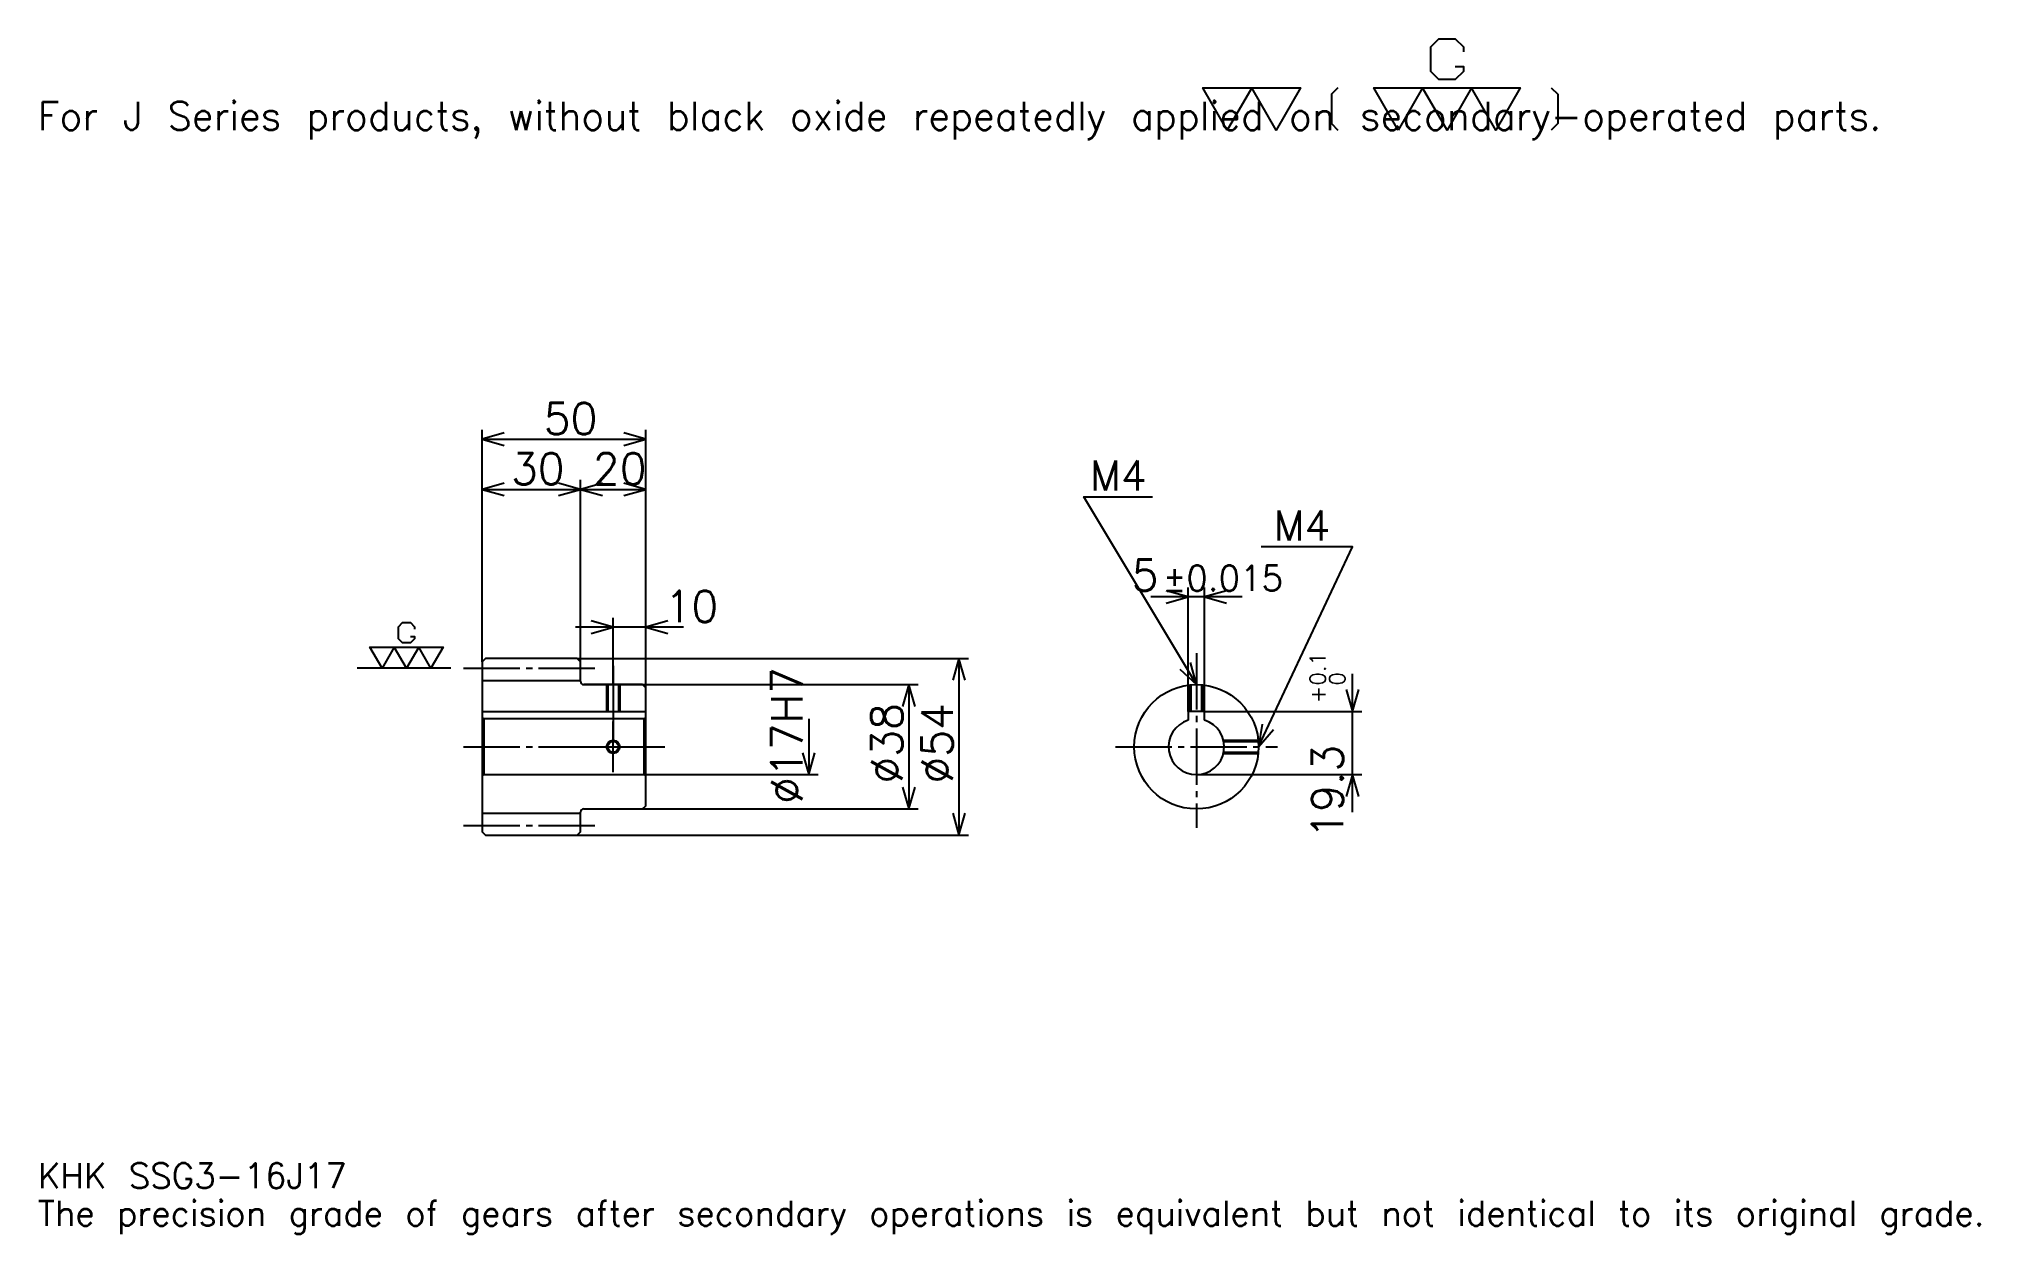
# Model space of a CAD drawing. Extents: x 19 to 613, y 7 to 372.
import ezdxf

# ---------------------------------------------------------------- set-up
doc = ezdxf.new("R2010")
doc.units = 0
doc.linetypes.add('DASHDOT', pattern=[22.95652, 17.217391, -1.913043, 1.913043, -1.913043])
doc.layers.get('0').update_dxf_attribs({"linetype": 'CONTINUOUS'})
doc.layers.add('DASHDOT', color=6, linetype='DASHDOT')
doc.styles.add('KANJI', font='TXT', dxfattribs={"bigfont": 'BIGFONT'})

msp = doc.modelspace()

# ---------------------------------------------------------------- linework, layer by layer
at = {"color": 5}
for p, q in [((154.956528, 182.913055), (154.956528, 252.739136)), ((154.956528, 249.869568), (204.956528, 249.869568)), ((204.956528, 182.913055), (204.956528, 252.739136)), ((184.956528, 182.913055), (184.956528, 237.434799)), ((154.956528, 234.565231), (184.956528, 234.565231)), ((184.956528, 234.565231), (204.956528, 234.565231)), ((387.152161, 201.695663), (359.195679, 201.695663)), ((370.67392, 166.713058), (370.67392, 204.565231)), ((375.67392, 166.713058), (375.67392, 204.565231)), ((216.434784, 192.478271), (183.478271, 192.478271)), ((194.956528, 182.913055), (194.956528, 195.347839)), ((154.956528, 181.913055), (154.956528, 182.913055)), ((183.956528, 182.913055), (204.956528, 182.913055)), ((184.956528, 181.913055), (184.956528, 182.913055)), ((194.956528, 174.913055), (194.956528, 182.913055)), ((194.956528, 174.913055), (194.956528, 182.913055)), ((204.956528, 182.913055), (303.478271, 182.913055)), ((204.956528, 173.913055), (204.956528, 182.913055)), ((300.608704, 182.913055), (300.608704, 128.913055)), ((420.869568, 135.934799), (420.869568, 178.191315)), ((185.956528, 174.913055), (204.956528, 174.913055)), ((204.956528, 174.913055), (288.17392, 174.913055)), ((285.304352, 174.913055), (285.304352, 136.913055)), ((375.67392, 166.713058), (423.739136, 166.713058)), ((254.695663, 164.413055), (254.695663, 147.413055)), ((204.956528, 147.413055), (257.565247, 147.413055)), ((373.17392, 147.413055), (423.739136, 147.413055)), ((185.956528, 136.913055), (204.956528, 136.913055)), ((204.956528, 136.913055), (288.17392, 136.913055)), ((183.956528, 128.913055), (204.956528, 128.913055)), ((204.956528, 128.913055), (303.478271, 128.913055))]:
    msp.add_line(p, q, dxfattribs=at)
at = {"color": 7}
msp.add_line((145.391312, 179.913055), (116.695663, 179.913055), dxfattribs=at)
at = {"color": 4}
for p, q in [((154.956528, 176.163055), (184.956528, 176.163055)), ((154.956528, 166.713058), (204.956528, 166.713058)), ((155.456528, 164.413055), (155.456528, 147.413055)), ((204.456528, 164.413055), (204.956528, 164.913055)), ((204.456528, 147.413055), (204.956528, 146.913055)), ((154.956528, 135.663055), (184.956528, 135.663055))]:
    msp.add_line(p, q, dxfattribs=at)
at = {"color": 7}
for points in [[(452.243469, 363.746094), (454.730438, 363.746094), (454.730438, 362.253937), (452.243469, 359.766968), (447.269562, 359.766968), (444.782623, 362.253937), (444.782623, 369.714783), (447.269562, 372.201752), (452.243469, 372.201752), (454.730438, 369.714783), (454.730438, 368.222626)], [(382.608704, 344.347839), (375.147827, 357.280029), (404.991302, 357.280029), (397.530457, 344.347839), (390.06958, 357.280029), (382.608704, 344.347839)], [(416.431305, 357.280029), (414.441742, 355.290436), (414.441742, 346.337402), (416.431305, 344.347839)], [(434.834778, 344.347839), (427.373932, 357.280029), (472.13916, 357.280029), (464.678284, 344.347839), (457.217407, 357.280029), (449.756531, 344.347839), (442.295654, 357.280029), (434.834778, 344.347839)], [(481.589569, 357.280029), (483.579132, 355.290436), (483.579132, 346.337402), (481.589569, 344.347839)], [(133.052185, 189.612183), (134.295654, 189.612183), (134.295654, 188.866104), (133.052185, 187.62262), (130.565216, 187.62262), (129.321747, 188.866104), (129.321747, 192.596527), (130.565216, 193.840012), (133.052185, 193.840012), (134.295654, 192.596527), (134.295654, 191.850449)], [(124.347832, 179.913055), (120.617401, 186.37915), (143, 186.37915), (139.269577, 179.913055), (135.539139, 186.37915), (131.808701, 179.913055), (128.078262, 186.37915), (124.347832, 179.913055)]]:
    msp.add_lwpolyline(points, dxfattribs=at)
at = {"color": 5}
for points in [[(161.652176, 251.782623), (154.956528, 249.869568), (161.652176, 247.956543)], [(198.26088, 247.956543), (204.956528, 249.869568), (198.26088, 251.782623)], [(161.652176, 236.478271), (154.956528, 234.565231), (161.652176, 232.652191)], [(178.26088, 232.652191), (184.956528, 234.565231), (178.26088, 236.478271)], [(191.652176, 236.478271), (184.956528, 234.565231), (191.652176, 232.652191)], [(198.26088, 232.652191), (204.956528, 234.565231), (198.26088, 236.478271)], [(373.17392, 174.913055), (338.739136, 232.304352), (359.782593, 232.304352)], [(392.17392, 155.913055), (420.869568, 217.000015), (392.939148, 217.000015)], [(363.978271, 199.782623), (370.67392, 201.695663), (363.978271, 203.608704)], [(382.369568, 203.608704), (375.67392, 201.695663), (382.369568, 199.782623)], [(188.26088, 190.565231), (194.956528, 192.478271), (188.26088, 194.391312)], [(211.652176, 194.391312), (204.956528, 192.478271), (211.652176, 190.565231)], [(302.521729, 176.217407), (300.608704, 182.913055), (298.695679, 176.217407)], [(368.088623, 179.670273), (373.17392, 174.913055), (371.369446, 181.638779)], [(287.217407, 168.217407), (285.304352, 174.913055), (283.391296, 168.217407)], [(418.956543, 173.408707), (420.869568, 166.713058), (422.782654, 173.408707)], [(393.289246, 162.786743), (392.17392, 155.913055), (396.752258, 161.159973)], [(252.782623, 154.108704), (254.695663, 147.413055), (256.608704, 154.108704)], [(283.391296, 143.608704), (285.304352, 136.913055), (287.217407, 143.608704)], [(422.782654, 140.717407), (420.869568, 147.413055), (418.956543, 140.717407)], [(298.695679, 135.608704), (300.608704, 128.913055), (302.521729, 135.608704)]]:
    msp.add_lwpolyline(points, dxfattribs=at)
at = {"color": 4}
for points in [[(184.956528, 175.913055), (184.956528, 181.913055), (183.956528, 182.913055), (155.956528, 182.913055), (154.956528, 181.913055), (154.956528, 146.913055)], [(185.956528, 136.913055), (203.956528, 136.913055), (204.956528, 137.913055), (204.956528, 173.913055), (203.956528, 174.913055), (185.956528, 174.913055)], [(192.956528, 174.913055), (192.956528, 166.713058)], [(193.336533, 174.913055), (193.336533, 166.713058)], [(196.576523, 174.913055), (196.576523, 166.713058)], [(196.956528, 174.913055), (196.956528, 166.713058)], [(371.17392, 166.713058), (371.17392, 174.807495)], [(371.553925, 166.713058), (371.553925, 174.843872)], [(374.793915, 166.713058), (374.793915, 174.843872)], [(375.17392, 166.713058), (375.17392, 174.807495)], [(375.67392, 164.037094), (375.67392, 166.713058), (370.67392, 166.713058), (370.67392, 164.037094)], [(154.956528, 146.913055), (155.456528, 147.413055), (204.456528, 147.413055), (204.456528, 164.413055), (155.456528, 164.413055), (154.956528, 164.913055)], [(381.435272, 157.913055), (392.068359, 157.913055)], [(381.518127, 157.533051), (392.104736, 157.533051)], [(381.518127, 154.29306), (392.104736, 154.29306)], [(381.435272, 153.913055), (392.068359, 153.913055)], [(154.956528, 146.913055), (154.956528, 129.913055), (155.956528, 128.913055), (183.956528, 128.913055), (184.956528, 129.913055), (184.956528, 135.913055)]]:
    msp.add_lwpolyline(points, dxfattribs=at)
for centre, radius in [((373.17392, 155.913055), 19), ((194.956528, 155.913055), 1.62)]:
    msp.add_circle(centre, radius, dxfattribs=at)
at = {"color": 7}
msp.add_circle((194.956528, 155.913055), 2, dxfattribs=at)
at = {"color": 4}
for centre, radius, start, end in [((185.956528, 175.913055), 1, 180, 270), ((373.17392, 155.913055), 8.5, 107.104634835, 72.895365165), ((185.956528, 135.913055), 1, 90, 180)]:
    msp.add_arc(centre, radius, start, end, dxfattribs=at)
at = {"layer": 'DASHDOT', "color": 7}
for p, q in [((373.17392, 184.478271), (373.17392, 131.17392)), ((149.217392, 179.913055), (190.695663, 179.913055)), ((194.956528, 174.913055), (194.956528, 155.913055)), ((149.217392, 155.913055), (210.695663, 155.913055)), ((348.434784, 155.913055), (397.913055, 155.913055)), ((149.217392, 131.913055), (190.695663, 131.913055))]:
    msp.add_line(p, q, dxfattribs=at)
for points in [[(194.956528, 180.652191), (194.956528, 160.973923)], [(194.956528, 148.17392), (194.956528, 163.652191)], [(187.217392, 155.913055), (202.695663, 155.913055)]]:
    msp.add_lwpolyline(points, dxfattribs=at)

# ---------------------------------------------------------------- texts
at = {"color": 7, "style": 'KANJI'}
for s, height, p in [('For J Series products, without black oxide repeatedly applied on secondary-operated parts.', 8.608696, (19.130434, 344.347839)), ('50', 9.565217, (173.739136, 251.400009)), ('30', 9.565217, (163.739136, 236.095673)), ('20', 9.565217, (188.739136, 236.095673)), ('M4', 9.182609, (340.652161, 234.217407)), ('M4', 9.182609, (396.765228, 218.913055)), ('5', 9.565217, (353.429413, 203.608704)), ('%%p0.015', 7.652174, (362.897827, 203.608704)), ('10', 9.565217, (210.695663, 194.008698)), ('KHK SSG3-16J17', 7.652174, (19.130434, 21.043478)), ('The precision grade of gears after secondary operations is equivalent but not identical to its original grade.', 7.652174, (19.130434, 9.565217))]:
    msp.add_text(s, height=height, dxfattribs=at).set_placement(p)
for s, height, p in [('%%c17H7', 9.565217, (252.782623, 138.456528)), ('0.1', 4.782609, (412.643494, 174.617767)), ('0', 4.782609, (418.573914, 174.617767)), ('+', 4.782609, (412.643494, 169.261246)), ('%%c38', 9.565217, (283.391296, 144.67392)), ('%%c54', 9.565217, (298.695679, 144.67392)), ('19.3', 9.565217, (418, 127.859192))]:
    msp.add_text(s, height=height, rotation=90, dxfattribs=at).set_placement(p)

doc.saveas('drawing.dxf')
